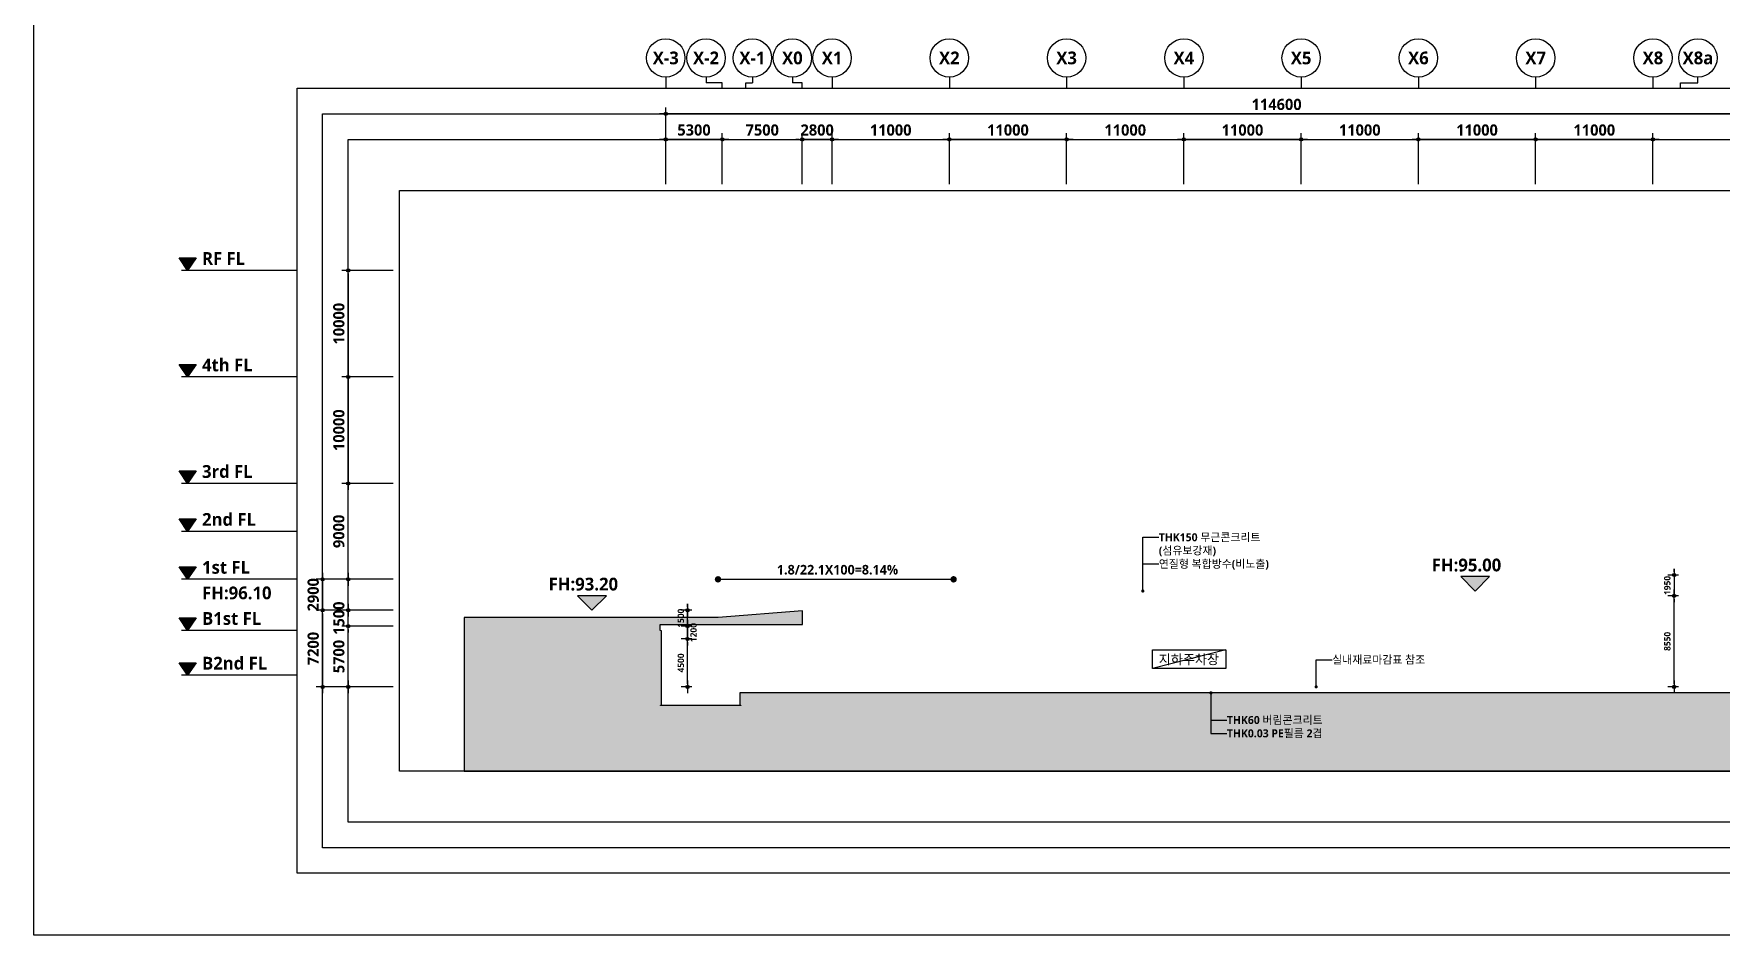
# Model space of a CAD drawing. Header units: millimetres. Extents: x 0 to 190005487, y 0 to 455456909.
# Drawn here: x 0 to 158296, y 0 to 84643 of the extents above; entities that cross this region are included whole.
import ezdxf
from ezdxf.enums import TextEntityAlignment as Align

# ---------------------------------------------------------------- set-up
doc = ezdxf.new("R2010")
doc.units = ezdxf.units.MM
doc.header["$LTSCALE"] = 400
doc.header["$MEASUREMENT"] = 0
doc.header["$PDSIZE"] = -10
doc.layers.get('0').update_dxf_attribs({"linetype": 'CONTINUOUS'})
doc.layers.get('Defpoints').update_dxf_attribs({"color": 153, "linetype": 'CONTINUOUS'})
for name, color, linetype in [('A-ANNO-GRA1', 7, 'CONTINUOUS'), ('A-ANNO-TEXT1', 7, 'CONTINUOUS'), ('A-ANNO-TEXT2', 3, 'CONTINUOUS'), ('A-ST-AXIS-BUB', 7, 'CONTINUOUS'), ('A-ST-AXIS-DIM', 7, 'CONTINUOUS'), ('AA-XXXX-TXT2', 3, 'CONTINUOUS'), ('elev', 8, 'CONTINUOUS'), ('X-SEC-종$0$A-ST-AXIS-BUB', 7, 'CONTINUOUS')]:
    doc.layers.add(name, color=color, linetype=linetype)
doc.layers.add('Defpoint', color=161, linetype='CONTINUOUS', plot=False)
doc.styles.add('SH_대대리576', font='NanumGothicBold.ttf')
doc.dimstyles.new('SHP 100', dxfattribs={"dimscale": 300, "dimtxt": 2, "dimasz": 1, "dimexe": 2, "dimexo": 2, "dimgap": 1, "dimtad": 1, "dimdec": 0, "dimzin": 0, "dimdsep": 46, "dimtxsty": 'SH_대대리576', "dimblk": 'DIMDOT', "dimcen": 0.09, "dimclrt": 3, "dimadec": 0, "dimazin": 1, "dimtfac": 1, "dimtdec": 0, "dimtix": 1, "dimtmove": 2, "dimatfit": 0, "dimldrblk": 'DIMDOT', "dimfxl": 1, "dimtfillclr": 3, "dimtolj": 1, "dimtzin": 0, "dimarcsym": 0})
doc.dimstyles.new('SHP 600', dxfattribs={"dimscale": 300, "dimtxt": 3.5, "dimasz": 1, "dimexe": 2, "dimexo": 2, "dimgap": 1, "dimtad": 1, "dimdec": 0, "dimzin": 0, "dimdsep": 46, "dimtxsty": 'SH_대대리576', "dimblk": 'DIMDOT', "dimcen": 0.09, "dimclrd": 256, "dimclre": 256, "dimclrt": 3, "dimadec": 0, "dimazin": 1, "dimtfac": 1, "dimtdec": 0, "dimtix": 1, "dimtmove": 2, "dimatfit": 0, "dimldrblk": 'DIMDOT', "dimfxl": 1, "dimtfillclr": 3, "dimtolj": 1, "dimtzin": 0, "dimlwd": -1, "dimlwe": -1, "dimarcsym": 0})

# ---------------------------------------------------------------- blocks, each defined once
blk = doc.blocks.new('DIMDOT')
at = {"color": 0}
blk.add_line((-2, 0), (2, 0), dxfattribs=at)
for radius in [0.5, 0.25]:
    blk.add_circle((0, 0), radius, dxfattribs=at)
blk = doc.blocks.new('*D1588')
at = {"layer": 'A-ST-AXIS-DIM'}
for p, q in [((33703, 62419), (28898, 62419)), ((29498, 62119), (29498, 52719)), ((33703, 52419), (28898, 52419))]:
    blk.add_line(p, q, dxfattribs=at)
at = {"layer": 'Defpoints', "color": 0}
for p in [(34303, 62419), (29498, 52419), (34303, 52419)]:
    blk.add_point(p, dxfattribs=at)
at = {"layer": 'A-ST-AXIS-DIM', "linetype": 'ByBlock', "xscale": 300, "yscale": 300, "zscale": 300}
for p, rotation in [((29498, 62419), 90), ((29498, 52419), 270)]:
    blk.add_blockref('DIMDOT', p, dxfattribs=dict(at, rotation=rotation))
at = {"layer": 'A-ST-AXIS-DIM', "color": 3, "insert": (28622, 57419), "char_height": 1050, "attachment_point": 5, "rotation": 90, "style": 'SH_대대리576'}
blk.add_mtext('\\A1;10000', dxfattribs=at)
blk = doc.blocks.new('*D1589')
at = {"layer": 'A-ST-AXIS-DIM'}
for p, q in [((33703, 52419), (28898, 52419)), ((29498, 52119), (29498, 42719)), ((33703, 42419), (28898, 42419))]:
    blk.add_line(p, q, dxfattribs=at)
at = {"layer": 'Defpoints', "color": 0}
for p in [(34303, 52419), (29498, 42419), (34303, 42419)]:
    blk.add_point(p, dxfattribs=at)
at = {"layer": 'A-ST-AXIS-DIM', "linetype": 'ByBlock', "xscale": 300, "yscale": 300, "zscale": 300}
for p, rotation in [((29498, 52419), 90), ((29498, 42419), 270)]:
    blk.add_blockref('DIMDOT', p, dxfattribs=dict(at, rotation=rotation))
at = {"layer": 'A-ST-AXIS-DIM', "color": 3, "insert": (28622, 47419), "char_height": 1050, "attachment_point": 5, "rotation": 90, "style": 'SH_대대리576'}
blk.add_mtext('\\A1;10000', dxfattribs=at)
blk = doc.blocks.new('*D1590')
at = {"layer": 'A-ST-AXIS-DIM'}
for p, q in [((33703, 42419), (28898, 42419)), ((29498, 33719), (29498, 42119)), ((33703, 33419), (28898, 33419))]:
    blk.add_line(p, q, dxfattribs=at)
at = {"layer": 'Defpoints', "color": 0}
for p in [(29498, 42419), (34303, 42419), (34303, 33419)]:
    blk.add_point(p, dxfattribs=at)
at = {"layer": 'A-ST-AXIS-DIM', "linetype": 'ByBlock', "xscale": 300, "yscale": 300, "zscale": 300}
for p, rotation in [((29498, 42419), 90), ((29498, 33419), 270)]:
    blk.add_blockref('DIMDOT', p, dxfattribs=dict(at, rotation=rotation))
at = {"layer": 'A-ST-AXIS-DIM', "color": 3, "insert": (28618, 37919), "char_height": 1050, "attachment_point": 5, "rotation": 90, "style": 'SH_대대리576'}
blk.add_mtext('\\A1;9000', dxfattribs=at)
blk = doc.blocks.new('*D1594')
at = {"layer": 'A-ST-AXIS-DIM'}
for p, q in [((33703, 33419), (26498, 33419)), ((27098, 33719), (27098, 34019)), ((27098, 33419), (27098, 30519)), ((33703, 30519), (26498, 30519)), ((27098, 30219), (27098, 29919))]:
    blk.add_line(p, q, dxfattribs=at)
at = {"layer": 'Defpoints', "color": 0}
for p in [(34303, 33419), (27098, 30519), (34303, 30519)]:
    blk.add_point(p, dxfattribs=at)
at = {"layer": 'A-ST-AXIS-DIM', "linetype": 'ByBlock', "xscale": 300, "yscale": 300, "zscale": 300}
for p, rotation in [((27098, 33419), 270), ((27098, 30519), 90)]:
    blk.add_blockref('DIMDOT', p, dxfattribs=dict(at, rotation=rotation))
at = {"layer": 'A-ST-AXIS-DIM', "color": 3, "insert": (26218, 31969), "char_height": 1050, "attachment_point": 5, "rotation": 90, "style": 'SH_대대리576'}
blk.add_mtext('\\A1;2900', dxfattribs=at)
blk = doc.blocks.new('Level - GL_Architecture-538196-단면도-1')
at = {"layer": 'A-ST-AXIS-DIM'}
blk.add_hatch(color=256, dxfattribs=at).paths.add_polyline_path([(-50936, 1188), (-50144, 0), (-49352, 1188)], flags=0)
for p, q in [((-50936, 1188), (-49352, 1188)), ((-50144, 0), (-50936, 1188)), ((-49352, 1188), (-50144, 0)), ((-39756, 0), (-50744, 0))]:
    blk.add_line(p, q, dxfattribs=at)
blk = doc.blocks.new('*D1595')
at = {"layer": 'A-ST-AXIS-DIM'}
for p, q in [((33703, 30519), (26498, 30519)), ((27098, 30219), (27098, 23619)), ((33703, 23319), (26498, 23319))]:
    blk.add_line(p, q, dxfattribs=at)
at = {"layer": 'Defpoints', "color": 0}
for p in [(34303, 30519), (27098, 23319), (34303, 23319)]:
    blk.add_point(p, dxfattribs=at)
at = {"layer": 'A-ST-AXIS-DIM', "linetype": 'ByBlock', "xscale": 300, "yscale": 300, "zscale": 300}
for p, rotation in [((27098, 30519), 90), ((27098, 23319), 270)]:
    blk.add_blockref('DIMDOT', p, dxfattribs=dict(at, rotation=rotation))
at = {"layer": 'A-ST-AXIS-DIM', "color": 3, "insert": (26221, 26919), "char_height": 1050, "attachment_point": 5, "rotation": 90, "style": 'SH_대대리576'}
blk.add_mtext('\\A1;7200', dxfattribs=at)
blk = doc.blocks.new('*D6044')
at = {"layer": 'A-ST-AXIS-DIM'}
for p, q in [((59287, 70519), (59287, 77719)), ((173887, 70519), (173887, 77719)), ((173587, 77119), (59587, 77119))]:
    blk.add_line(p, q, dxfattribs=at)
at = {"layer": 'Defpoints', "color": 0}
for p in [(59287, 77119), (59287, 69919), (173887, 69919)]:
    blk.add_point(p, dxfattribs=at)
at = {"layer": 'A-ST-AXIS-DIM', "linetype": 'ByBlock', "xscale": 300, "yscale": 300, "zscale": 300, "rotation": 180}
blk.add_blockref('DIMDOT', (59287, 77119), dxfattribs=at)
at = {"layer": 'A-ST-AXIS-DIM', "linetype": 'ByBlock', "xscale": 300, "yscale": 300, "zscale": 300}
blk.add_blockref('DIMDOT', (173887, 77119), dxfattribs=at)
at = {"layer": 'A-ST-AXIS-DIM', "color": 3, "insert": (116587, 77999), "char_height": 1050, "attachment_point": 5, "style": 'SH_대대리576'}
blk.add_mtext('\\A1;114600', dxfattribs=at)
blk = doc.blocks.new('*D6045')
at = {"layer": 'A-ST-AXIS-DIM'}
for p, q in [((59287, 70519), (59287, 75319)), ((64287, 74719), (59587, 74719)), ((64587, 70519), (64587, 75319))]:
    blk.add_line(p, q, dxfattribs=at)
at = {"layer": 'Defpoints', "color": 0}
for p in [(59287, 74719), (59287, 69919), (64587, 69919)]:
    blk.add_point(p, dxfattribs=at)
at = {"layer": 'A-ST-AXIS-DIM', "linetype": 'ByBlock', "xscale": 300, "yscale": 300, "zscale": 300, "rotation": 180}
blk.add_blockref('DIMDOT', (59287, 74719), dxfattribs=at)
at = {"layer": 'A-ST-AXIS-DIM', "linetype": 'ByBlock', "xscale": 300, "yscale": 300, "zscale": 300}
blk.add_blockref('DIMDOT', (64587, 74719), dxfattribs=at)
at = {"layer": 'A-ST-AXIS-DIM', "color": 3, "insert": (61937, 75599), "char_height": 1050, "attachment_point": 5, "style": 'SH_대대리576'}
blk.add_mtext('\\A1;5300', dxfattribs=at)
blk = doc.blocks.new('X-SEC-종$0$A-ST-AXIS-BUB-1')
at = {"layer": 'A-ST-AXIS-BUB'}
blk.add_line((0, 350), (0, 0), dxfattribs=at)
blk.add_circle((0, 950), 600, dxfattribs=at)
blk = doc.blocks.new('*D6046')
at = {"layer": 'A-ST-AXIS-DIM'}
for p, q in [((74887, 70519), (74887, 75319)), ((75187, 74719), (85587, 74719)), ((85887, 70519), (85887, 75319))]:
    blk.add_line(p, q, dxfattribs=at)
at = {"layer": 'Defpoints', "color": 0}
for p in [(85887, 74719), (74887, 69919), (85887, 69919)]:
    blk.add_point(p, dxfattribs=at)
at = {"layer": 'A-ST-AXIS-DIM', "linetype": 'ByBlock', "xscale": 300, "yscale": 300, "zscale": 300, "rotation": 180}
blk.add_blockref('DIMDOT', (74887, 74719), dxfattribs=at)
at = {"layer": 'A-ST-AXIS-DIM', "linetype": 'ByBlock', "xscale": 300, "yscale": 300, "zscale": 300}
blk.add_blockref('DIMDOT', (85887, 74719), dxfattribs=at)
at = {"layer": 'A-ST-AXIS-DIM', "color": 3, "insert": (80387, 75595), "char_height": 1050, "attachment_point": 5, "style": 'SH_대대리576'}
blk.add_mtext('\\A1;11000', dxfattribs=at)
blk = doc.blocks.new('*D6047')
at = {"layer": 'A-ST-AXIS-DIM'}
for p, q in [((64587, 70519), (64587, 75319)), ((64887, 74719), (71787, 74719)), ((72087, 70519), (72087, 75319))]:
    blk.add_line(p, q, dxfattribs=at)
at = {"layer": 'Defpoints', "color": 0}
for p in [(72087, 74719), (64587, 69919), (72087, 69919)]:
    blk.add_point(p, dxfattribs=at)
at = {"layer": 'A-ST-AXIS-DIM', "linetype": 'ByBlock', "xscale": 300, "yscale": 300, "zscale": 300, "rotation": 180}
blk.add_blockref('DIMDOT', (64587, 74719), dxfattribs=at)
at = {"layer": 'A-ST-AXIS-DIM', "linetype": 'ByBlock', "xscale": 300, "yscale": 300, "zscale": 300}
blk.add_blockref('DIMDOT', (72087, 74719), dxfattribs=at)
at = {"layer": 'A-ST-AXIS-DIM', "color": 3, "insert": (68337, 75597), "char_height": 1050, "attachment_point": 5, "style": 'SH_대대리576'}
blk.add_mtext('\\A1;7500', dxfattribs=at)
blk = doc.blocks.new('*D6048')
at = {"layer": 'A-ST-AXIS-DIM'}
for p, q in [((71787, 74719), (71487, 74719)), ((72087, 70519), (72087, 75319)), ((74887, 74719), (72087, 74719)), ((74887, 70519), (74887, 75319)), ((75187, 74719), (75487, 74719))]:
    blk.add_line(p, q, dxfattribs=at)
at = {"layer": 'Defpoints', "color": 0}
for p in [(72087, 74719), (72087, 69919), (74887, 69919)]:
    blk.add_point(p, dxfattribs=at)
at = {"layer": 'A-ST-AXIS-DIM', "linetype": 'ByBlock', "xscale": 300, "yscale": 300, "zscale": 300}
blk.add_blockref('DIMDOT', (72087, 74719), dxfattribs=at)
at = {"layer": 'A-ST-AXIS-DIM', "linetype": 'ByBlock', "xscale": 300, "yscale": 300, "zscale": 300, "rotation": 180}
blk.add_blockref('DIMDOT', (74887, 74719), dxfattribs=at)
at = {"layer": 'A-ST-AXIS-DIM', "color": 3, "insert": (73487, 75599), "char_height": 1050, "attachment_point": 5, "style": 'SH_대대리576'}
blk.add_mtext('\\A1;2800', dxfattribs=at)
blk = doc.blocks.new('*D6049')
at = {"layer": 'A-ST-AXIS-DIM'}
for p, q in [((85887, 70519), (85887, 75319)), ((96587, 74719), (86187, 74719)), ((96887, 70519), (96887, 75319))]:
    blk.add_line(p, q, dxfattribs=at)
at = {"layer": 'Defpoints', "color": 0}
for p in [(85887, 74719), (85887, 69919), (96887, 69919)]:
    blk.add_point(p, dxfattribs=at)
at = {"layer": 'A-ST-AXIS-DIM', "linetype": 'ByBlock', "xscale": 300, "yscale": 300, "zscale": 300, "rotation": 180}
blk.add_blockref('DIMDOT', (85887, 74719), dxfattribs=at)
at = {"layer": 'A-ST-AXIS-DIM', "linetype": 'ByBlock', "xscale": 300, "yscale": 300, "zscale": 300}
blk.add_blockref('DIMDOT', (96887, 74719), dxfattribs=at)
at = {"layer": 'A-ST-AXIS-DIM', "color": 3, "insert": (91387, 75595), "char_height": 1050, "attachment_point": 5, "style": 'SH_대대리576'}
blk.add_mtext('\\A1;11000', dxfattribs=at)
blk = doc.blocks.new('*D6050')
at = {"layer": 'A-ST-AXIS-DIM'}
for p, q in [((96887, 70519), (96887, 75319)), ((97187, 74719), (107587, 74719)), ((107887, 70519), (107887, 75319))]:
    blk.add_line(p, q, dxfattribs=at)
at = {"layer": 'Defpoints', "color": 0}
for p in [(107887, 74719), (96887, 69919), (107887, 69919)]:
    blk.add_point(p, dxfattribs=at)
at = {"layer": 'A-ST-AXIS-DIM', "linetype": 'ByBlock', "xscale": 300, "yscale": 300, "zscale": 300, "rotation": 180}
blk.add_blockref('DIMDOT', (96887, 74719), dxfattribs=at)
at = {"layer": 'A-ST-AXIS-DIM', "linetype": 'ByBlock', "xscale": 300, "yscale": 300, "zscale": 300}
blk.add_blockref('DIMDOT', (107887, 74719), dxfattribs=at)
at = {"layer": 'A-ST-AXIS-DIM', "color": 3, "insert": (102387, 75595), "char_height": 1050, "attachment_point": 5, "style": 'SH_대대리576'}
blk.add_mtext('\\A1;11000', dxfattribs=at)
blk = doc.blocks.new('*D6053')
at = {"layer": 'A-ST-AXIS-DIM'}
for p, q in [((140887, 70519), (140887, 75319)), ((151587, 74719), (141187, 74719)), ((151887, 70519), (151887, 75319))]:
    blk.add_line(p, q, dxfattribs=at)
at = {"layer": 'Defpoints', "color": 0}
for p in [(140887, 74719), (140887, 69919), (151887, 69919)]:
    blk.add_point(p, dxfattribs=at)
at = {"layer": 'A-ST-AXIS-DIM', "linetype": 'ByBlock', "xscale": 300, "yscale": 300, "zscale": 300, "rotation": 180}
blk.add_blockref('DIMDOT', (140887, 74719), dxfattribs=at)
at = {"layer": 'A-ST-AXIS-DIM', "linetype": 'ByBlock', "xscale": 300, "yscale": 300, "zscale": 300}
blk.add_blockref('DIMDOT', (151887, 74719), dxfattribs=at)
at = {"layer": 'A-ST-AXIS-DIM', "color": 3, "insert": (146387, 75595), "char_height": 1050, "attachment_point": 5, "style": 'SH_대대리576'}
blk.add_mtext('\\A1;11000', dxfattribs=at)
blk = doc.blocks.new('*D6054')
at = {"layer": 'A-ST-AXIS-DIM'}
for p, q in [((151887, 70519), (151887, 75319)), ((152187, 74719), (173587, 74719)), ((173887, 70519), (173887, 75319))]:
    blk.add_line(p, q, dxfattribs=at)
at = {"layer": 'Defpoints', "color": 0}
for p in [(173887, 74719), (151887, 69919), (173887, 69919)]:
    blk.add_point(p, dxfattribs=at)
at = {"layer": 'A-ST-AXIS-DIM', "linetype": 'ByBlock', "xscale": 300, "yscale": 300, "zscale": 300, "rotation": 180}
blk.add_blockref('DIMDOT', (151887, 74719), dxfattribs=at)
at = {"layer": 'A-ST-AXIS-DIM', "linetype": 'ByBlock', "xscale": 300, "yscale": 300, "zscale": 300}
blk.add_blockref('DIMDOT', (173887, 74719), dxfattribs=at)
at = {"layer": 'A-ST-AXIS-DIM', "color": 3, "insert": (162887, 75597), "char_height": 1050, "attachment_point": 5, "style": 'SH_대대리576'}
blk.add_mtext('\\A1;22000', dxfattribs=at)
blk = doc.blocks.new('G$CBA52A250')
at = {"layer": 'A-ST-AXIS-BUB'}
for p, q in [((1177, 0), (1177, 525)), ((1177, 525), (1800, 525)), ((1800, 1050), (1800, 525))]:
    blk.add_line(p, q, dxfattribs=at)
blk.add_circle((1800, 2850), 1800, dxfattribs=at)
blk = doc.blocks.new('A-ST-AXIS-BUB-2')
at = {"layer": 'X-SEC-종$0$A-ST-AXIS-BUB'}
blk.add_line((1800, 1050, -103000), (1800, 525, -103000), dxfattribs=at)
at = {"layer": 'X-SEC-종$0$A-ST-AXIS-BUB', "elevation": -103000}
blk.add_lwpolyline([(3323, 0), (3323, 525), (1800, 525)], dxfattribs=at)
at = {"layer": 'X-SEC-종$0$A-ST-AXIS-BUB'}
blk.add_circle((1800, 2850, -103000), 1800, dxfattribs=at)
blk = doc.blocks.new('G$C1D72D447')
at = {"layer": 'X-SEC-종$0$A-ST-AXIS-BUB'}
blk.add_line((1800, 1050, -103000), (1800, 525, -103000), dxfattribs=at)
at = {"layer": 'X-SEC-종$0$A-ST-AXIS-BUB', "elevation": -103000}
blk.add_lwpolyline([(2723, 0), (2723, 525), (1800, 525)], dxfattribs=at)
at = {"layer": 'X-SEC-종$0$A-ST-AXIS-BUB'}
blk.add_circle((1800, 2850, -103000), 1800, dxfattribs=at)
blk = doc.blocks.new('*D6057')
at = {"layer": 'A-ST-AXIS-DIM'}
for p, q in [((107887, 70519), (107887, 75319)), ((118587, 74719), (108187, 74719)), ((118887, 70519), (118887, 75319))]:
    blk.add_line(p, q, dxfattribs=at)
at = {"layer": 'Defpoints', "color": 0}
for p in [(107887, 74719), (107887, 69919), (118887, 69919)]:
    blk.add_point(p, dxfattribs=at)
at = {"layer": 'A-ST-AXIS-DIM', "linetype": 'ByBlock', "xscale": 300, "yscale": 300, "zscale": 300, "rotation": 180}
blk.add_blockref('DIMDOT', (107887, 74719), dxfattribs=at)
at = {"layer": 'A-ST-AXIS-DIM', "linetype": 'ByBlock', "xscale": 300, "yscale": 300, "zscale": 300}
blk.add_blockref('DIMDOT', (118887, 74719), dxfattribs=at)
at = {"layer": 'A-ST-AXIS-DIM', "color": 3, "insert": (113387, 75595), "char_height": 1050, "attachment_point": 5, "style": 'SH_대대리576'}
blk.add_mtext('\\A1;11000', dxfattribs=at)
blk = doc.blocks.new('*D6058')
at = {"layer": 'A-ST-AXIS-DIM'}
for p, q in [((118887, 70519), (118887, 75319)), ((119187, 74719), (129587, 74719)), ((129887, 70519), (129887, 75319))]:
    blk.add_line(p, q, dxfattribs=at)
at = {"layer": 'Defpoints', "color": 0}
for p in [(129887, 74719), (118887, 69919), (129887, 69919)]:
    blk.add_point(p, dxfattribs=at)
at = {"layer": 'A-ST-AXIS-DIM', "linetype": 'ByBlock', "xscale": 300, "yscale": 300, "zscale": 300, "rotation": 180}
blk.add_blockref('DIMDOT', (118887, 74719), dxfattribs=at)
at = {"layer": 'A-ST-AXIS-DIM', "linetype": 'ByBlock', "xscale": 300, "yscale": 300, "zscale": 300}
blk.add_blockref('DIMDOT', (129887, 74719), dxfattribs=at)
at = {"layer": 'A-ST-AXIS-DIM', "color": 3, "insert": (124387, 75595), "char_height": 1050, "attachment_point": 5, "style": 'SH_대대리576'}
blk.add_mtext('\\A1;11000', dxfattribs=at)
blk = doc.blocks.new('*D6059')
at = {"layer": 'A-ST-AXIS-DIM'}
for p, q in [((129887, 70519), (129887, 75319)), ((140587, 74719), (130187, 74719)), ((140887, 70519), (140887, 75319))]:
    blk.add_line(p, q, dxfattribs=at)
at = {"layer": 'Defpoints', "color": 0}
for p in [(129887, 74719), (129887, 69919), (140887, 69919)]:
    blk.add_point(p, dxfattribs=at)
at = {"layer": 'A-ST-AXIS-DIM', "linetype": 'ByBlock', "xscale": 300, "yscale": 300, "zscale": 300, "rotation": 180}
blk.add_blockref('DIMDOT', (129887, 74719), dxfattribs=at)
at = {"layer": 'A-ST-AXIS-DIM', "linetype": 'ByBlock', "xscale": 300, "yscale": 300, "zscale": 300}
blk.add_blockref('DIMDOT', (140887, 74719), dxfattribs=at)
at = {"layer": 'A-ST-AXIS-DIM', "color": 3, "insert": (135387, 75595), "char_height": 1050, "attachment_point": 5, "style": 'SH_대대리576'}
blk.add_mtext('\\A1;11000', dxfattribs=at)
blk = doc.blocks.new('*D6060')
at = {"color": 0, "lineweight": -2}
for p, q in [((154287, 31869), (153271, 31869)), ((153871, 23619), (153871, 31569)), ((154287, 23319), (153271, 23319))]:
    blk.add_line(p, q, dxfattribs=at)
at = {"layer": 'Defpoints', "color": 0}
for p in [(153871, 31869), (154887, 31869), (154887, 23319)]:
    blk.add_point(p, dxfattribs=at)
at = {"color": 0, "linetype": 'ByBlock', "lineweight": -2, "xscale": 300, "yscale": 300, "zscale": 300}
for p, rotation in [((153871, 31869), 90), ((153871, 23319), 270)]:
    blk.add_blockref('DIMDOT', p, dxfattribs=dict(at, rotation=rotation))
at = {"color": 3, "insert": (153239, 27594), "char_height": 600, "attachment_point": 5, "rotation": 90, "style": 'SH_대대리576'}
blk.add_mtext('\\A1;8550', dxfattribs=at)
blk = doc.blocks.new('*D6062')
at = {"color": 0, "lineweight": -2}
for p, q in [((154287, 33819), (153271, 33819)), ((153871, 34119), (153871, 34419)), ((153871, 33819), (153871, 31869)), ((154287, 31869), (153271, 31869)), ((153871, 31569), (153871, 31269))]:
    blk.add_line(p, q, dxfattribs=at)
at = {"layer": 'Defpoints', "color": 0}
for p in [(154887, 33819), (153871, 31869), (154887, 31869)]:
    blk.add_point(p, dxfattribs=at)
at = {"color": 0, "linetype": 'ByBlock', "lineweight": -2, "xscale": 300, "yscale": 300, "zscale": 300}
for p, rotation in [((153871, 33819), 270), ((153871, 31869), 90)]:
    blk.add_blockref('DIMDOT', p, dxfattribs=dict(at, rotation=rotation))
at = {"color": 3, "insert": (153239, 32844), "char_height": 600, "attachment_point": 5, "rotation": 90, "style": 'SH_대대리576'}
blk.add_mtext('\\A1;1950', dxfattribs=at)
blk = doc.blocks.new('*D6063')
at = {"color": 0, "lineweight": -2}
for p, q in [((61747, 27819), (60731, 27819)), ((61331, 23619), (61331, 27519)), ((61747, 23319), (60731, 23319))]:
    blk.add_line(p, q, dxfattribs=at)
at = {"layer": 'Defpoints', "color": 0}
for p in [(61331, 27819), (62347, 27819), (62347, 23319)]:
    blk.add_point(p, dxfattribs=at)
at = {"color": 0, "linetype": 'ByBlock', "lineweight": -2, "xscale": 300, "yscale": 300, "zscale": 300}
for p, rotation in [((61331, 27819), 90), ((61331, 23319), 270)]:
    blk.add_blockref('DIMDOT', p, dxfattribs=dict(at, rotation=rotation))
at = {"color": 3, "insert": (60701, 25569), "char_height": 600, "attachment_point": 5, "rotation": 90, "style": 'SH_대대리576'}
blk.add_mtext('\\A1;4500', dxfattribs=at)
blk = doc.blocks.new('*D6064')
at = {"color": 0, "lineweight": -2}
for p, q in [((61747, 29019), (60731, 29019)), ((61331, 29319), (61331, 29619)), ((61331, 29019), (61331, 27819)), ((61747, 27819), (60731, 27819)), ((61331, 27519), (61331, 27219))]:
    blk.add_line(p, q, dxfattribs=at)
at = {"layer": 'Defpoints', "color": 0}
for p in [(62347, 29019), (61331, 27819), (62347, 27819)]:
    blk.add_point(p, dxfattribs=at)
at = {"color": 0, "linetype": 'ByBlock', "lineweight": -2, "xscale": 300, "yscale": 300, "zscale": 300}
for p, rotation in [((61331, 29019), 270), ((61331, 27819), 90)]:
    blk.add_blockref('DIMDOT', p, dxfattribs=dict(at, rotation=rotation))
at = {"color": 3, "insert": (61890, 28419), "char_height": 600, "attachment_point": 5, "rotation": 90, "style": 'SH_대대리576'}
blk.add_mtext('\\A1;1200', dxfattribs=at)
blk = doc.blocks.new('*D6065')
at = {"color": 0, "lineweight": -2}
for p, q in [((61747, 30519), (60731, 30519)), ((61331, 30819), (61331, 31119)), ((61331, 29019), (61331, 30519)), ((61747, 29019), (60731, 29019)), ((61331, 28719), (61331, 28419))]:
    blk.add_line(p, q, dxfattribs=at)
at = {"layer": 'Defpoints', "color": 0}
for p in [(61331, 30519), (62347, 30519), (62347, 29019)]:
    blk.add_point(p, dxfattribs=at)
at = {"color": 0, "linetype": 'ByBlock', "lineweight": -2, "xscale": 300, "yscale": 300, "zscale": 300}
for p, rotation in [((61331, 30519), 270), ((61331, 29019), 90)]:
    blk.add_blockref('DIMDOT', p, dxfattribs=dict(at, rotation=rotation))
at = {"color": 3, "insert": (60701, 29769), "char_height": 600, "attachment_point": 5, "rotation": 90, "style": 'SH_대대리576'}
blk.add_mtext('\\A1;1500', dxfattribs=at)
blk = doc.blocks.new('*D6076')
at = {"layer": 'A-ST-AXIS-DIM'}
for p, q in [((33703, 29019), (28898, 29019)), ((29498, 23619), (29498, 28719)), ((33703, 23319), (28898, 23319))]:
    blk.add_line(p, q, dxfattribs=at)
at = {"layer": 'Defpoints', "color": 0}
for p in [(29498, 29019), (34303, 29019), (34303, 23319)]:
    blk.add_point(p, dxfattribs=at)
at = {"layer": 'A-ST-AXIS-DIM', "linetype": 'ByBlock', "xscale": 300, "yscale": 300, "zscale": 300}
for p, rotation in [((29498, 29019), 90), ((29498, 23319), 270)]:
    blk.add_blockref('DIMDOT', p, dxfattribs=dict(at, rotation=rotation))
at = {"layer": 'A-ST-AXIS-DIM', "color": 3, "insert": (28621, 26169), "char_height": 1050, "attachment_point": 5, "rotation": 90, "style": 'SH_대대리576'}
blk.add_mtext('\\A1;5700', dxfattribs=at)
blk = doc.blocks.new('*D6077')
at = {"layer": 'A-ST-AXIS-DIM'}
for p, q in [((33703, 30519), (28898, 30519)), ((29498, 30819), (29498, 31119)), ((29498, 29019), (29498, 30519)), ((33703, 29019), (28898, 29019)), ((29498, 28719), (29498, 28419))]:
    blk.add_line(p, q, dxfattribs=at)
at = {"layer": 'Defpoints', "color": 0}
for p in [(29498, 30519), (34303, 30519), (34303, 29019)]:
    blk.add_point(p, dxfattribs=at)
at = {"layer": 'A-ST-AXIS-DIM', "linetype": 'ByBlock', "xscale": 300, "yscale": 300, "zscale": 300}
for p, rotation in [((29498, 30519), 270), ((29498, 29019), 90)]:
    blk.add_blockref('DIMDOT', p, dxfattribs=dict(at, rotation=rotation))
at = {"layer": 'A-ST-AXIS-DIM', "color": 3, "insert": (28621, 29769), "char_height": 1050, "attachment_point": 5, "rotation": 90, "style": 'SH_대대리576'}
blk.add_mtext('\\A1;1500', dxfattribs=at)

msp = doc.modelspace()

# ---------------------------------------------------------------- hatches: boundary and pattern name
at = {"transparency": 33554687}
h = msp.add_hatch(color=256, dxfattribs=at)
h.dxf.hatch_style = 1
h.paths.add_polyline_path([(136561.3, 33669.3), (133861.3, 33669.3), (135211.3, 32319.3)])
h = msp.add_hatch(color=256, dxfattribs=at)
h.dxf.hatch_style = 1
h.paths.add_polyline_path([(53715.9, 31876.1), (51015.9, 31876.1), (52365.9, 30526.1)])
at = {"layer": 'elev', "transparency": 33554687}
h = msp.add_hatch(color=256, dxfattribs=at)
h.dxf.hatch_style = 1
h.paths.add_polyline_path([(40364.3, 15419.3), (207844.4, 15419.3), (207844.4, 36212.2), (200210.3, 35319.3), (196930.3, 34319.3), (192820.3, 33319.3), (188580.3, 32319.3), (183660.3, 31319.3), (179060.3, 30019.3), (175251.7, 30019.3), (175251.7, 29519.3), (174251.7, 29519.3), (174251.7, 22119.3), (169451.7, 22119.3), (169451.7, 20619.3), (167951.7, 20619.3), (167951.7, 22119.3), (165951.7, 22119.3), (165951.7, 22759.3), (66237.3, 22759.3), (66237.3, 21619.3), (66337.3, 21619.3), (66337.3, 21559.3), (58787.3, 21559.3), (58787.3, 21619.3), (58887.3, 21619.3), (58887.3, 28569.3), (58757.3, 28619.3), (58757.3, 29169.3), (72107.3, 29169.3), (72107.3, 30462.1), (64215.8, 29819.3), (40364.3, 29819.3)])

# ---------------------------------------------------------------- linework, layer by layer
msp.add_line((64187.3, 33419.3), (86287.3, 33419.3))
at = {"const_width": 300}
for points in [[(64037.3, 33419.3, 1), (64337.3, 33419.3, 1)], [(86137.3, 33419.3, 1), (86437.3, 33419.3, 1)]]:
    msp.add_lwpolyline(points, format="xyb", close=True, dxfattribs=at)
for points in [[(136561.3, 33669.3), (133861.3, 33669.3), (135211.3, 32319.3)], [(53715.9, 31876.1), (51015.9, 31876.1), (52365.9, 30526.1)]]:
    msp.add_lwpolyline(points, close=True)
at = {"layer": 'A-ANNO-GRA1'}
for points in [[(104036.4, 32319.3), (104036.4, 37369.3)], [(104036.4, 37369.3), (105536.4, 37369.3)], [(104036.4, 34869.3), (105536.4, 34869.3)], [(120297.1, 23319.3), (120297.1, 25869.3)], [(120297.1, 25869.3), (121797.1, 25869.3)], [(110428.1, 22759.3), (110428.1, 18959.3)], [(110428.1, 20209.3), (111928.1, 20209.3)], [(110428.1, 18959.3), (111928.1, 18959.3)]]:
    msp.add_lwpolyline(points, dxfattribs=at)
at = {"layer": 'A-ANNO-GRA1', "const_width": 150}
for points in [[(103961.4, 32319.3, -1), (104111.4, 32319.3, -1)], [(110353.1, 22759.3, 1), (110503.1, 22759.3, 1)], [(120222.1, 23319.3, -1), (120372.1, 23319.3, -1)]]:
    msp.add_lwpolyline(points, format="xyb", close=True, dxfattribs=at)
at = {"layer": 'A-ANNO-GRA1'}
msp.add_lwpolyline([(104938.1, 26792.5), (111838.1, 26792.5), (111838.1, 25042.5), (104938.1, 25042.5)], close=True, dxfattribs=at)
at = {"layer": 'A-ST-AXIS-BUB'}
msp.add_lwpolyline([(154487.3, 79519.3), (154487.3, 80044.3), (156110.2, 80044.3), (156110.2, 80569.3)], dxfattribs=at)
msp.add_circle((156110.2, 82369.3), 1800, dxfattribs=at)
at = {"layer": 'Defpoint'}
msp.add_line((111838.1, 26792.5), (104938.1, 25042.5), dxfattribs=at)
for points in [[(0, 178200), (252000, 178200), (252000, 0), (0, 0)], [(0, 178200), (252000, 178200), (252000, 0), (0, 0)], [(24697.9, 79519.3), (217444.4, 79519.3), (217444.4, 5819.3), (24697.9, 5819.3)], [(27097.9, 77119.3), (215044.4, 77119.3), (215044.4, 8219.3), (27097.9, 8219.3)], [(29497.9, 74719.3), (212644.4, 74719.3), (212644.4, 10619.3), (29497.9, 10619.3)], [(34297.9, 69919.3), (207844.4, 69919.3), (207844.4, 15419.3), (34297.9, 15419.3)]]:
    msp.add_lwpolyline(points, close=True, dxfattribs=at)
at = {"layer": 'elev'}
msp.add_lwpolyline([(165951.7, 22759.3), (66237.3, 22759.3), (66237.3, 21619.3), (66337.3, 21619.3), (66337.3, 21559.3), (58787.3, 21559.3), (58787.3, 21619.3), (58887.3, 21619.3), (58887.3, 28569.3), (58757.3, 28619.3), (58757.3, 29169.3), (72107.3, 29169.3), (72107.3, 30462.1), (64215.8, 29819.3), (40364.3, 29819.3), (40364.3, 15419.3), (207844.4, 15419.3)], dxfattribs=at)

# ---------------------------------------------------------------- block references
msp.add_blockref('G$CBA52A250', (65610.2, 79519.3, 103000))
at = {"layer": 'A-ST-AXIS-BUB', "xscale": 3, "yscale": 3, "zscale": 3}
msp.add_blockref('X-SEC-종$0$A-ST-AXIS-BUB-1', (59287.3, 79519.3), dxfattribs=at)
at = {"layer": 'A-ST-AXIS-BUB'}
for name, p in [('A-ST-AXIS-BUB-2', (61264.4, 79519.3, 103000)), ('G$C1D72D447', (69364.4, 79519.3, 103000))]:
    msp.add_blockref(name, p, dxfattribs=at)
at = {"layer": 'A-ST-AXIS-DIM', "xscale": 0.9876543209876538, "yscale": 0.9876543209876538, "zscale": 0.9876543209876538}
for p in [(63962.8, 62419.3), (63962.8, 62419.3), (63962.8, 52419.3), (63962.8, 52419.3), (63962.8, 42419.3), (63962.8, 42419.3), (63962.8, 37919.3), (63962.8, 37919.3), (63962.8, 33419.3), (63962.8, 33419.3), (63962.8, 28619.3), (63962.8, 28619.3), (63962.8, 24419.3), (63962.8, 24419.3)]:
    msp.add_blockref('Level - GL_Architecture-538196-단면도-1', p, dxfattribs=at)
at = {"layer": 'X-SEC-종$0$A-ST-AXIS-BUB', "xscale": 3, "yscale": 3, "zscale": 3}
for p in [(74887.3, 79519.3), (85887.3, 79519.3), (96887.3, 79519.3), (107887.3, 79519.3), (118887.3, 79519.3), (129887.3, 79519.3), (140887.3, 79519.3), (151887.3, 79519.3)]:
    msp.add_blockref('X-SEC-종$0$A-ST-AXIS-BUB-1', p, dxfattribs=at)

# ---------------------------------------------------------------- texts
at = {"layer": 'A-ANNO-TEXT1', "style": 'SH_대대리576'}
for s, p in [('X-3', (59287.3, 82369.3)), ('X-2', (63064.4, 82369.3, 103000)), ('X-1', (67410.2, 82369.3, 103000)), ('X0', (71164.4, 82369.3, 103000)), ('X1', (74887.3, 82369.3)), ('X2', (85887.3, 82369.3)), ('X3', (96887.3, 82369.3)), ('X4', (107887.3, 82369.3)), ('X5', (118887.3, 82369.3)), ('X6', (129887.3, 82369.3)), ('X7', (140887.3, 82369.3)), ('X8', (151887.3, 82369.3)), ('X8a', (156110.2, 82369.3))]:
    msp.add_text(s, height=1200, dxfattribs=at).set_placement(p, align=Align.MIDDLE_CENTER)
for s, p in [('RF FL', (15785.2, 62945.2)), ('4th FL', (15785.2, 52945.2)), ('3rd FL', (15785.2, 42945.2)), ('2nd FL', (15785.2, 38445.2)), ('1st FL', (15785.2, 33945.2)), ('FH:96.10', (15785.2, 31545.2)), ('B1st FL', (15785.2, 29145.2)), ('B2nd FL', (15785.2, 24945.2))]:
    msp.add_text(s, height=1200, dxfattribs=at).set_placement(p)
for s, p in [('THK150 무근콘크리트', (105536.4, 37369.3)), ('(섬유보강재)', (105536.4, 36119.3)), ('연질형 복합방수(비노출)', (105536.4, 34869.3)), ('실내재료마감표 참조', (121797.1, 25869.3)), ('THK60 버림콘크리트', (111928.1, 20209.3)), ('THK0.03 PE필름 2겹', (111928.1, 18959.3))]:
    msp.add_text(s, height=750, dxfattribs=at).set_placement(p, align=Align.MIDDLE_LEFT)
at = {"layer": 'A-ANNO-TEXT2', "style": 'SH_대대리576'}
for s, p in [('1.8/22.1X100=8.14%%%', (75396, 34320.6)), ('지하주차장', (108358.3, 25910))]:
    msp.add_text(s, height=900, dxfattribs=at).set_placement(p, align=Align.MIDDLE)
at = {"layer": 'AA-XXXX-TXT2', "style": 'SH_대대리576'}
for s, p in [('FH:95.00', (131137.8, 34164.5)), ('FH:93.20', (48292.4, 32371.4))]:
    msp.add_text(s, height=1200, dxfattribs=at).set_placement(p)

# ---------------------------------------------------------------- dimensions: what is measured, and where the dimension line sits
for base, p1, p2, angle, picture, middle in [((153870.5, 31869.3), (154887.3, 33819.3), (154887.3, 31869.3), 90, '*D6062', (153239.4, 32844.3)), ((153870.5, 31869.3), (154887.3, 23319.3), (154887.3, 31869.3), 270, '*D6060', (153239.4, 27594.3)), ((61330.5, 30519.3), (62347.3, 29019.3), (62347.3, 30519.3), 270, '*D6065', (60700.7, 29769.3)), ((61330.5, 27819.3), (62347.3, 23319.3), (62347.3, 27819.3), 270, '*D6063', (60700.7, 25569.3))]:
    dim = msp.add_linear_dim(base=base, p1=p1, p2=p2, angle=angle, dimstyle='SHP 100')
    dim.commit()
    dim.dimension.update_dxf_attribs({"geometry": picture, "text_midpoint": middle})
dim = msp.add_linear_dim(base=(61330.5, 27819.3), p1=(62347.3, 29019.3), p2=(62347.3, 27819.3), angle=90, dimstyle='SHP 100')
dim.commit()
dim.dimension.update_dxf_attribs({"geometry": '*D6064', "text_midpoint": (61890.3, 28419.3), "dimtype": 160})
at = {"layer": 'A-ST-AXIS-DIM'}
dim = msp.add_linear_dim(base=(59287.3, 77119.3), p1=(173887.3, 69919.3), p2=(59287.3, 69919.3), dimstyle='SHP 600', override={"dimtxsty": 'SH_대대리576', "dimldrblk": 'DIMDOT'}, dxfattribs=at)
dim.commit()
dim.dimension.update_dxf_attribs({"geometry": '*D6044', "text_midpoint": (116587.3, 77998.8)})
dim = msp.add_linear_dim(base=(59287.3, 74719.3), p1=(64587.3, 69919.3), p2=(59287.3, 69919.3), dimstyle='SHP 600', dxfattribs=at)
dim.commit()
dim.dimension.update_dxf_attribs({"geometry": '*D6045', "text_midpoint": (61937.3, 75598.8)})
for base, p1, p2, angle, picture, middle in [((72087.3, 74719.3), (64587.3, 69919.3), (72087.3, 69919.3), 180, '*D6047', (68337.3, 75596.5)), ((72087.3, 74719.3), (74887.3, 69919.3), (72087.3, 69919.3), 0, '*D6048', (73487.3, 75598.8)), ((85887.3, 74719.3), (74887.3, 69919.3), (85887.3, 69919.3), 180, '*D6046', (80387.3, 75595.1)), ((85887.3, 74719.3), (96887.3, 69919.3), (85887.3, 69919.3), 0, '*D6049', (91387.3, 75595.1)), ((107887.3, 74719.3), (96887.3, 69919.3), (107887.3, 69919.3), 180, '*D6050', (102387.3, 75595.1)), ((107887.3, 74719.3), (118887.3, 69919.3), (107887.3, 69919.3), 0, '*D6057', (113387.3, 75595.1)), ((129887.3, 74719.3), (118887.3, 69919.3), (129887.3, 69919.3), 180, '*D6058', (124387.3, 75595.1)), ((129887.3, 74719.3), (140887.3, 69919.3), (129887.3, 69919.3), 0, '*D6059', (135387.3, 75595.1)), ((140887.3, 74719.3), (151887.3, 69919.3), (140887.3, 69919.3), 0, '*D6053', (146387.3, 75595.1)), ((173887.3, 74719.3), (151887.3, 69919.3), (173887.3, 69919.3), 180, '*D6054', (162887.3, 75596.5)), ((29497.9, 52419.3), (34302.7, 62419.3), (34302.7, 52419.3), 90, '*D1588', (28622.1, 57419.3)), ((29497.9, 42419.3), (34302.7, 52419.3), (34302.7, 42419.3), 90, '*D1589', (28622.1, 47419.3)), ((29497.9, 42419.3), (34302.7, 33419.3), (34302.7, 42419.3), 270, '*D1590', (28618.4, 37919.3)), ((27097.9, 30519.3), (34302.7, 33419.3), (34302.7, 30519.3), 90, '*D1594', (26218.4, 31969.3)), ((27097.9, 23319.3), (34302.7, 30519.3), (34302.7, 23319.3), 90, '*D1595', (26220.7, 26919.3)), ((29497.9, 30519.3), (34302.7, 29019.3), (34302.7, 30519.3), 270, '*D6077', (28620.7, 29769.3)), ((29497.9, 29019.3), (34302.7, 23319.3), (34302.7, 29019.3), 270, '*D6076', (28620.7, 26169.3))]:
    dim = msp.add_linear_dim(base=base, p1=p1, p2=p2, angle=angle, dimstyle='SHP 600', dxfattribs=at)
    dim.commit()
    dim.dimension.update_dxf_attribs({"geometry": picture, "text_midpoint": middle})

doc.saveas('drawing.dxf')
